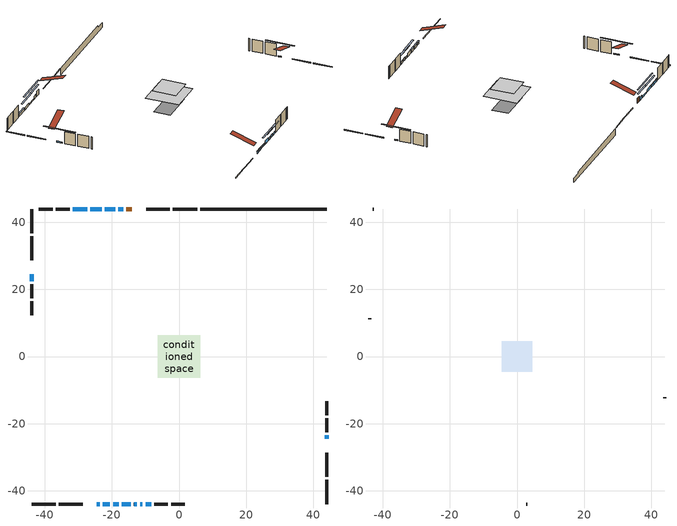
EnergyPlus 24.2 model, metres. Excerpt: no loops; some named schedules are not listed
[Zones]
conditioned space
 floor adiabatic (AdiabaticFloorConstruction): -6.35,-6.35 -6.35,6.35 6.35,6.35 6.35,-6.35 z2.9
 floor foundation (Slab1 construction): -6.27,-3.13 -6.27,3.13 6.27,3.13 6.27,-3.13 z-1.98
 wall outside (RimJoist1 construction): 5.4,43.92 -1.84,43.92 / -43.92,-43.92 -36.68,-43.92 / -43.92,43.92 -43.92,36.68 / 43.92,-43.92 43.92,-36.68 z0.46:0.76
 wall outside (RimJoist2 construction): -2.77,43.92 -9.82,43.92 / -35.75,-43.92 -28.7,-43.92 / -43.92,35.75 -43.92,28.7 / 43.92,-35.75 43.92,-28.7 z0.46:0.76
 wall outside (AdiabaticWallConstruction 1): -14.02,43.92 -15.64,43.92 z0.46:2.49
 wall outside (AdiabaticWallConstruction): -16.57,43.92 -18.04,43.92 z0.46:1.63; -24.5,-43.92 -23.64,-43.92 / -22.71,-43.92 -20.55,-43.92 / -9.97,-43.92 -8.31,-43.92 z0.46:1.32; -19.62,-43.92 -17.95,-43.92 / -13.4,-43.92 -12.53,-43.92 / -27.31,43.92 -31.63,43.92 z0.46:1.3; 43.92,-24.5 43.92,-23.46 / -18.97,43.92 -22.1,43.92 / -43.92,24.5 -43.92,22.41 z0.46:0.89; -23.03,43.92 -26.38,43.92 z0.46:1.43; -17.02,-43.92 -14.33,-43.92 z0.46:1.78; -11.61,-43.92 -10.89,-43.92 z0.46:1.53
 wall outside (Wall1 construction): -32.55,43.92 -36.63,43.92 / -7.39,-43.92 -3.31,-43.92 / -43.92,21.49 -43.92,17.41 / 43.92,-22.53 43.92,-18.45 z0.46:5.34
 wall outside (Wall2 construction): -37.56,43.92 -41.7,43.92 / -2.38,-43.92 1.76,-43.92 / -43.92,16.48 -43.92,12.34 / 43.92,-17.52 43.92,-13.39 z0.46:5.34
 wall foundation (FoundationWall1 construction): 6.33,43.92,-1.98 6.33,43.92,0.46 40.16,43.92,0.46 40.16,43.92,-0.26 43.92,43.92,-0.26 43.92,43.92,-1.98
 window (WindowConstruction): -16.57,43.92 -18.04,43.92 z0.46:1.63
 window (WindowConstruction 7): -24.5,-43.92 -23.64,-43.92 z0.46:1.32
 window (WindowConstruction 8): -22.71,-43.92 -20.55,-43.92 z0.46:1.32
 window (WindowConstruction 9): -19.62,-43.92 -17.95,-43.92 z0.46:1.3
 window (WindowConstruction 10): 43.92,-24.5 43.92,-23.46 z0.46:0.89
 window (WindowConstruction 11): -18.97,43.92 -22.1,43.92 z0.46:0.89
 window (WindowConstruction 12): -43.92,24.5 -43.92,22.42 z0.46:0.89
 window (WindowConstruction 1): -23.03,43.92 -26.38,43.92 z0.46:1.43
 window (WindowConstruction 2): -17.02,-43.92 -14.33,-43.92 z0.46:1.78
 window (WindowConstruction 3): -13.4,-43.92 -12.54,-43.92 z0.46:1.3
 window (WindowConstruction 4): -11.61,-43.92 -10.9,-43.92 z0.46:1.53
 window (WindowConstruction 5): -9.97,-43.92 -8.31,-43.92 z0.46:1.32
 window (WindowConstruction 6): -27.31,43.92 -31.63,43.92 z0.46:1.3
 door (Door): -14.02,43.92 -15.64,43.92 z0.46:2.49
 ceiling adiabatic (AdiabaticFloorConstruction): 6.35,-6.35 6.35,6.35 -6.35,6.35 -6.35,-6.35 z2.9
attic - vented
 floor to conditioned space (Floor1 construction Reversed): -4.56,-4.56 -4.56,4.56 4.56,4.56 4.56,-4.56 z5.34
 wall outside (Wall3 construction): -42.63,43.92 -42.99,43.92 / 2.69,-43.92 3.05,-43.92 / -43.92,11.41 -43.92,11.05 / 43.92,-12.46 43.92,-12.09 z0.46:5.34
 roof outside (Roof1 construction): -13.09,43.92,5.34 -13.09,35.03,8.3 -10.75,35.03,8.3 -10.75,43.92,5.34; -25.43,-43.92,5.34 -25.43,-35.03,8.3 -27.77,-35.03,8.3 -27.77,-43.92,5.34; -43.92,25.43,5.34 -35.03,25.43,8.3 -35.03,27.77,8.3 -43.92,27.77,5.34; 43.92,-25.43,5.34 35.03,-25.43,8.3 35.03,-27.77,8.3 43.92,-27.77,5.34
shading: -20.68,43.92 -13.93,43.92 -13.93,44.33 -20.68,44.33 z4.27; -23.44,-43.92 -24.7,-43.92 -24.7,-44.33 -23.44,-44.33 z1.52; -20.35,-43.92 -22.91,-43.92 -22.91,-44.33 -20.35,-44.33 z1.52; -17.75,-43.92 -19.82,-43.92 -19.82,-44.33 -17.75,-44.33 z1.5; 43.92,-18.38 43.92,-29.58 44.33,-29.58 44.33,-18.38 z5.97; -27.18,43.92 -13.89,43.92 -13.89,44.33 -27.18,44.33 z5.97; -43.92,17.33 -43.92,29.58 -44.33,29.58 -44.33,17.33 z5.97; -29.02,43.92 -20.39,43.92 -20.39,44.33 -29.02,44.33 z4.07; -11.69,-43.92 -19.66,-43.92 -19.66,-44.33 -11.69,-44.33 z4.42; -9.9,-43.92 -16.04,-43.92 -16.04,-44.33 -9.9,-44.33 z3.94; -8.26,-43.92 -14.25,-43.92 -14.25,-44.33 -8.26,-44.33 z4.17; -5.68,-43.92 -12.61,-43.92 -12.61,-44.33 -5.68,-44.33 z3.96; -31.83,43.92 -27.11,43.92 -27.11,44.33 -31.83,44.33 z1.5
[Building]
Building 1: Terrain=Suburbs
[Site:Location]
Edmonton Intl AP_AB: Latitude {deg}=53.31; Longitude {deg}=-113.58; Time Zone {hr}=-7; Elevation {m}=723; Keep Site Location Information=Yes
[Site:GroundTemperature:Shallow]
-1.56185, -3.61833, -3.78302, -2.80711, 1.11059, 5.01004, 8.39065, 10.5322, 10.7141, 8.97234, 5.67794, 1.89811
[Site:WaterMainsTemperature]
Calculation Method=Schedule; Temperature Schedule=mains temperature schedule
[Material] Roughness=Rough; Thermal Absorptance=0.9
Name | Thickness {m} | Conductivity {W/m-K} | Density {kg/m3} | Specific Heat {J/kg-K} | Solar Absorptance | Visible Absorptance
asphalt or fiberglass shingles | 0.00635 | 0.162714 | 1121.4 | 1465.45 | 0.4 | 0.4
ceiling stud and cavity | 0.1397 | 0.0759208 | 65.682 | 1177.47 | 0.7 | 0.7
concrete 4.0 in. | 0.1016 | 1.803125 | 2242.8 | 837.4 | 0.7 | 0.7
concrete 8.0 in. | 0.2032 | 1.803125 | 2242.8 | 837.4 | 0.7 | 0.7
door material | 0.04445 | 0.188738 | 512.64 | 1214.23 | 0.7 | 0.7
exterior vertical ins | 0.0460229 | 0.029427 | 32.04 | 1214.23 | 0.7 | 0.7
floor covering | 0.0127 | 0.0433444 | 54.468 | 1339.84 | 0.6 | 0.6
floor rigid ins; wall rigid ins | 0.512978 | 0.029427 | 32.04 | 1214.23 | 0.7 | 0.7
floor stud and cavity | 0.1397 | 1.75129 | 37.0049 | 1207.88 | 0.7 | 0.7
furniture material conditioned space 1 | 0.1524 | 0.115458 | 640.8 | 1214.23 | 0.6 | 0.6
gypsum board | 0.0127 | 0.160291 | 801 | 837.4 | 0.6 | 0.6
gypsum board 1 | 0.0127 | 0.160291 | 801 | 837.4 | 0.7 | 0.7
osb sheathing 0.5 in. | 0.0127 | 0.115458 | 512.64 | 1214.23 | 0.7 | 0.7
osb sheathing 0.75 in. | 0.01905 | 0.115458 | 512.64 | 1214.23 | 0.7 | 0.7
osb sheathing 2.0 in. | 0.0508 | 0.115458 | 512.64 | 1214.23 | 0.7 | 0.7
rim joist stud and cavity | 0.0508 | 0.0296634 | 125.044 | 1163.47 | 0.6 | 0.6
rim joist stud and cavity 1 | 0.0508 | 0.0314757 | 125.044 | 1163.47 | 0.6 | 0.6
wall stud and cavity | 0.1397 | 0.100429 | 139.0536 | 1170.24 | 0.7 | 0.7
wall stud and cavity 1 | 0.1397 | 0.0938917 | 139.0536 | 1170.24 | 0.7 | 0.7
wall stud and cavity 2 | 0.0889 | 6.1454 | 50.32683 | 1063.81 | 0.6 | 0.6
wall stud and cavity 3 | 0.0889 | 0.380278 | 52.3479 | 1209.89 | 0.7 | 0.7
wall stud and cavity 4 | 0.0889 | 0.391764 | 83.0341 | 1211.67 | 0.7 | 0.7
wood siding | 0.0254 | 0.102417 | 544.68 | 1172.36 | 0.4 | 0.4
wood siding 1 | 0.00254 | 0.102417 | 544.68 | 1172.36 | 0.4 | 0.4
wood siding 2; wood siding 3; wood siding 4 | 0.0254 | 0.102417 | 544.68 | 1172.36 | 0.7 | 0.7
[WindowMaterial:SimpleGlazingSystem]
Name | U-Factor {W/m2-K} | Solar Heat Gain Coefficient
WindowMaterial | 3.30005 | 0.67
WindowMaterial 1 | 4.06658 | 0.55
WindowMaterial 10 | 5.43157 | 0.48
WindowMaterial 2 | 3.29721 | 0.69
WindowMaterial 3 | 4.43849 | 0.53
WindowMaterial 4 | 4.31017 | 0.53
WindowMaterial 5 | 4.196042 | 0.54
WindowMaterial 6 | 4.17844 | 0.55
WindowMaterial 7 | 4.40726 | 0.53
WindowMaterial 8 | 4.1404 | 0.55
WindowMaterial 9 | 4.22841 | 0.54
[Construction]
AdiabaticFloorConstruction: floor stud and cavity, floor rigid ins, osb sheathing 0.75 in., floor covering
AdiabaticWallConstruction: wood siding 3, wall rigid ins, wall stud and cavity 3, gypsum board
AdiabaticWallConstruction 1: wood siding 4, wall rigid ins, wall stud and cavity 3, gypsum board
Door: door material
Floor1 construction Reversed: gypsum board, ceiling stud and cavity
FoundationWall1 construction: concrete 8.0 in., gypsum board 1
furniture construction conditioned space 1: furniture material conditioned space 1
PartitionWallConstruction: gypsum board, wall stud and cavity 4, gypsum board
RimJoist1 construction: wood siding 2, osb sheathing 2.0 in., rim joist stud and cavity
RimJoist2 construction: wood siding 2, osb sheathing 2.0 in., rim joist stud and cavity 1
Roof1 construction: asphalt or fiberglass shingles
Slab1 construction: concrete 4.0 in.
Wall1 construction: wood siding, osb sheathing 0.5 in., wall stud and cavity, gypsum board
Wall2 construction: wood siding, osb sheathing 0.5 in., wall stud and cavity 1, gypsum board
Wall3 construction: wood siding 1, wall stud and cavity 2
WindowConstruction: WindowMaterial
WindowConstruction 1: WindowMaterial 1
WindowConstruction 10; WindowConstruction 11; WindowConstruction 12: WindowMaterial 10
WindowConstruction 2: WindowMaterial 2
WindowConstruction 3: WindowMaterial 3
WindowConstruction 4: WindowMaterial 4
WindowConstruction 5: WindowMaterial 5
WindowConstruction 6: WindowMaterial 6
WindowConstruction 7: WindowMaterial 7
WindowConstruction 8: WindowMaterial 8
WindowConstruction 9: WindowMaterial 9
[Zone] Multiplier=1; Part of Total Floor Area=Yes
Name | Volume {m3}
attic - vented | 40.0769
conditioned space | 622.1
[Space]
Name | Zone | Volume {m3}
attic - vented 1 | attic - vented | 40.0769
conditioned space 1 | conditioned space | 622.1
[ZoneInfiltration:EffectiveLeakageArea]
infil attic - vented 1: Zone or Space=attic - vented 1; Schedule=Always On Discrete; Effective Air Leakage Area {cm2}=2897.74; Stack Coefficient=0.000545192; Wind Coefficient=1.57759e-05
[ZoneMixing]
whole house fan mix: Zone or Space=attic - vented; Schedule=Always On Continuous; Design Flow Rate Calculation Method=Flow/Zone; Design Flow Rate {m3/s}=0; Source Zone or Space=conditioned space
[SurfaceProperty:ExposedFoundationPerimeter]
Slab1: Exposed Perimeter Calculation Method=TotalExposedPerimeter; Total Exposed Perimeter {m}=37.593
[InternalMass] Zone or ZoneList=conditioned space; Space or SpaceList=conditioned space 1
Name | Construction | Surface Area {m2}
furniture mass conditioned space 1 | furniture construction conditioned space 1 | 95.9603
partition wall mass | PartitionWallConstruction | 239.901
[Lights]
interior lighting: Zone or ZoneList or Space or SpaceList=conditioned space 1; Schedule=interior lighting schedule; Design Level Calculation Method=LightingLevel; Lighting Level {W}=343.2; Return Air Fraction=0; Fraction Radiant=0.6; Fraction Visible=0.2; Fraction Replaceable=1
[People]
occupants: Zone or ZoneList or Space or SpaceList=conditioned space 1; Number of People Schedule=occupants schedule; Number of People Calculation Method=People; Number of People=3; Fraction Radiant=0.314171; Sensible Heat Fraction=0.56303; Activity Level Schedule=occupants activity schedule; Carbon Dioxide Generation Rate {m3/s-W}=0; Enable ASHRAE 55 Comfort Warnings=No; Mean Radiant Temperature Calculation Type=EnclosureAveraged
[ElectricEquipment] Zone or ZoneList or Space or SpaceList=conditioned space 1; Design Level Calculation Method=EquipmentLevel
Name | Schedule | Design Level {W} | Fraction Latent | Fraction Radiant | Fraction Lost
clothes dryer | clothes dryer schedule | 140.772 | 0.015 | 0.081 | 0.85
clothes washer | clothes washer schedule | 32.1985 | 0.03 | 0.162 | 0.7
cooking range | cooking range schedule | 215.147 | 0.08 | 0.432 | 0.2
dishwasher | dishwasher schedule | 66.8632 | 0.3 | 0.18 | 0.4
fridge | fridge schedule | 72.9452 | 0 | 0.6 | 0
mech vent bath fan 0 | mech vent bath fan 0 schedule | 50.2 | 0 | 0 | 1
mech vent bath fan 1 | mech vent bath fan 1 schedule | 50.2 | 0 | 0 | 1
mech vent house fan | mech vent house fan schedule | 0 | 0 | 0 | 1
mech vent house fan cfis | mech vent house fan cfis schedule | 0 | 0 | 0 | 0
mech vent range fan 0 | mech vent range fan 0 schedule | 57 | 0 | 0 | 1
misc plug loads | misc plug loads schedule | 494.7 | 0.045 | 0.513 | 0.1
whole house fan | Always On Discrete | 0 | 0 | 0 | 1
[OtherEquipment] Zone or ZoneList or Space or SpaceList=conditioned space 1; Design Level Calculation Method=EquipmentLevel
Name | Fuel Type | Schedule | Design Level {W} | Fraction Latent | Fraction Radiant | Fraction Lost
clothes dryer 1 | Electricity | clothes dryer schedule | 0 | 0.015 | 0.081 | 0.85
cooking range 1 | Electricity | cooking range schedule | 0 | 0.08 | 0.432 | 0.2
general water use latent | None | general water use schedule | 62.594 | 1 | 0 | 0
general water use sensible | None | general water use schedule | -61.6891 | 0 | 0.6 | 0
mech vent house fan latent load | None | Always On Discrete | 0 | 1 | 0 | 0
mech vent house fan sensible load | None | Always On Discrete | 0 | 0 | 0 | 0
water heater energy adjustment1 | NaturalGas | Always On Discrete | 0.01 | 0 | 0 | 1
[ZoneInfiltration:DesignFlowRate] Zone or ZoneList or Space or SpaceList=conditioned space 1; Schedule=Always On Discrete; Design Flow Rate Calculation Method=Flow/Zone; Design Flow Rate {m3/s}=0
infil flow; natural vent flow; whole house fan flow
[AvailabilityManager:Scheduled]
furnace airloop Availability Manager: Schedule=Always On Discrete
[Foundation:Kiva]
Foundation Kiva 1: Initial Indoor Air Temperature {C}=18; Wall Height Above Grade {m}=0.459974; Wall Depth Below Slab {m}=0.2032; Custom Block Material Name 1=exterior vertical ins; Custom Block Depth 1 {m}=2.43998; Custom Block X Position 1 {m}=0.2159; Custom Block Z Position 1 {m}=0
[Foundation:Kiva:Settings]
Soil Conductivity {W/m-K}=0.849921; Soil Density {kg/m3}=1842.3; Soil Specific Heat {J/kg-K}=418.7; Ground Solar Absorptivity=0.9; Ground Thermal Absorptivity=0.9; Ground Surface Roughness {m}=0.03; Far-Field Width {m}=40; Deep-Ground Boundary Condition=ZeroFlux; Deep-Ground Depth {m}=40; Minimum Cell Dimension {m}=0.2; Maximum Cell Growth Coefficient=3; Simulation Timestep=Timestep
[Exterior:Lights]
exterior lighting: Schedule=exterior lighting schedule; Design Level {W}=75.6
[EnergyManagementSystem:GlobalVariable]
furnace_airloop_Fan_RTF
infil_program_Qfan
infil_program_Qinf
natural_vent_program_Qnv
natural_vent_program_Qwhf
[EnergyManagementSystem:Sensor]
Name | Output:Variable or Output:Meter Index Key | Output:Variable or Output:Meter
airflow_gain | infil flow | Infiltration Sensible Heat Gain Energy
airflow_gain_1 | natural vent flow | Infiltration Sensible Heat Gain Energy
airflow_gain_2 | whole house fan flow | Infiltration Sensible Heat Gain Energy
airflow_loss | infil flow | Infiltration Sensible Heat Loss Energy
airflow_loss_1 | natural vent flow | Infiltration Sensible Heat Loss Energy
airflow_loss_2 | whole house fan flow | Infiltration Sensible Heat Loss Energy
clg_load_cond |  | Cooling:EnergyTransfer:Zone:CONDITIONED SPACE
clg_sp_s; clg_sp_s_1 | cooling setpoint | Schedule Value
clothes_dryer_exhaust_0_sch_s | clothes dryer exhaust 0 schedule | Schedule Value
cool_season | cooling season schedule | Schedule Value
htg_load_cond |  | Heating:EnergyTransfer:Zone:CONDITIONED SPACE
htg_sp_s; htg_sp_s_1 | heating setpoint | Schedule Value
ig_ee_conv | clothes dryer | Electric Equipment Convective Heating Energy
ig_ee_conv_2 | cooking range | Electric Equipment Convective Heating Energy
ig_ee_conv_4 | fridge | Electric Equipment Convective Heating Energy
ig_ee_conv_5 | misc plug loads | Electric Equipment Convective Heating Energy
ig_ee_conv_6 | whole house fan | Electric Equipment Convective Heating Energy
ig_ee_rad | clothes dryer | Electric Equipment Radiant Heating Energy
ig_ee_rad_2 | cooking range | Electric Equipment Radiant Heating Energy
ig_ee_rad_4 | fridge | Electric Equipment Radiant Heating Energy
ig_ee_rad_5 | misc plug loads | Electric Equipment Radiant Heating Energy
ig_ee_rad_6 | whole house fan | Electric Equipment Radiant Heating Energy
ig_lgt_conv | interior lighting | Lights Convective Heating Energy
ig_lgt_rad | interior lighting | Lights Radiant Heating Energy
ig_lgt_vis | interior lighting | Lights Visible Radiation Heating Energy
ig_oe_conv | clothes dryer 1 | Other Equipment Convective Heating Energy
ig_oe_conv_1 | cooking range 1 | Other Equipment Convective Heating Energy
ig_oe_conv_2 | general water use latent | Other Equipment Convective Heating Energy
ig_oe_conv_3 | general water use sensible | Other Equipment Convective Heating Energy
ig_oe_conv_4 | water heater energy adjustment1 | Other Equipment Convective Heating Energy
ig_oe_rad | clothes dryer 1 | Other Equipment Radiant Heating Energy
ig_oe_rad_1 | cooking range 1 | Other Equipment Radiant Heating Energy
ig_oe_rad_2 | general water use latent | Other Equipment Radiant Heating Energy
ig_oe_rad_3 | general water use sensible | Other Equipment Radiant Heating Energy
ig_oe_rad_4 | water heater energy adjustment1 | Other Equipment Radiant Heating Energy
ig_ppl_conv | occupants | People Convective Heating Energy
ig_ppl_rad | occupants | People Radiant Heating Energy
im_conv | furniture mass conditioned space 1 | Surface Inside Face Convection Heat Gain Energy
im_conv_1 | partition wall mass | Surface Inside Face Convection Heat Gain Energy
im_ig | furniture mass conditioned space 1 | Surface Inside Face Internal Gains Radiation Heat Gain Energy
im_ig_1 | partition wall mass | Surface Inside Face Internal Gains Radiation Heat Gain Energy
im_lgt | furniture mass conditioned space 1 | Surface Inside Face Lights Radiation Heat Gain Energy
im_lgt_1 | partition wall mass | Surface Inside Face Lights Radiation Heat Gain Energy
im_sol | furniture mass conditioned space 1 | Surface Inside Face Solar Radiation Heat Gain Energy
im_sol_1 | partition wall mass | Surface Inside Face Solar Radiation Heat Gain Energy
im_surf | furniture mass conditioned space 1 | Surface Inside Face Net Surface Thermal Radiation Heat Gain Energy
im_surf_1 | partition wall mass | Surface Inside Face Net Surface Thermal Radiation Heat Gain Energy
mech_vent_bath_fan_0_sch_s | mech vent bath fan 0 schedule | Schedule Value
mech_vent_bath_fan_1_sch_s | mech vent bath fan 1 schedule | Schedule Value
mech_vent_range_fan_0_sch_s | mech vent range fan 0 schedule | Schedule Value
mv_conv | mech vent bath fan 0 | Electric Equipment Convective Heating Energy
mv_conv_1 | mech vent bath fan 1 | Electric Equipment Convective Heating Energy
mv_conv_2 | mech vent house fan | Electric Equipment Convective Heating Energy
mv_conv_3 | mech vent house fan cfis | Electric Equipment Convective Heating Energy
mv_conv_4 | mech vent range fan 0 | Electric Equipment Convective Heating Energy
mv_conv_5 | mech vent house fan latent load | Other Equipment Convective Heating Energy
mv_conv_6 | mech vent house fan sensible load | Other Equipment Convective Heating Energy
mv_rad | mech vent bath fan 0 | Electric Equipment Radiant Heating Energy
mv_rad_1 | mech vent bath fan 1 | Electric Equipment Radiant Heating Energy
mv_rad_2 | mech vent house fan | Electric Equipment Radiant Heating Energy
mv_rad_3 | mech vent house fan cfis | Electric Equipment Radiant Heating Energy
mv_rad_4 | mech vent range fan 0 | Electric Equipment Radiant Heating Energy
mv_rad_5 | mech vent house fan latent load | Other Equipment Radiant Heating Energy
mv_rad_6 | mech vent house fan sensible load | Other Equipment Radiant Heating Energy
natural_vent_s | natural vent schedule | Schedule Value
out_pb_s |  | Site Outdoor Air Barometric Pressure
out_wt_s |  | Site Outdoor Air Humidity Ratio
site_vw_s |  | Site Wind Speed
ss_back_out | Window1 | Surface Window Shortwave from Zone Back Out Window Heat Transfer Rate
ss_back_out_1 | Window10 | Surface Window Shortwave from Zone Back Out Window Heat Transfer Rate
ss_back_out_10 | Window6 | Surface Window Shortwave from Zone Back Out Window Heat Transfer Rate
ss_back_out_11 | Window7 | Surface Window Shortwave from Zone Back Out Window Heat Transfer Rate
ss_back_out_12 | Window8 | Surface Window Shortwave from Zone Back Out Window Heat Transfer Rate
ss_back_out_2 | Window11 | Surface Window Shortwave from Zone Back Out Window Heat Transfer Rate
ss_back_out_3 | Window12 | Surface Window Shortwave from Zone Back Out Window Heat Transfer Rate
ss_back_out_4 | Window13 | Surface Window Shortwave from Zone Back Out Window Heat Transfer Rate
ss_back_out_5 | Window14 | Surface Window Shortwave from Zone Back Out Window Heat Transfer Rate
ss_back_out_6 | Window17 | Surface Window Shortwave from Zone Back Out Window Heat Transfer Rate
ss_back_out_7 | Window2 | Surface Window Shortwave from Zone Back Out Window Heat Transfer Rate
ss_back_out_8 | Window4 | Surface Window Shortwave from Zone Back Out Window Heat Transfer Rate
ss_back_out_9 | Window5 | Surface Window Shortwave from Zone Back Out Window Heat Transfer Rate
ss_conv | Door1 | Surface Inside Face Convection Heat Gain Energy
ss_conv_1 | Window1 | Surface Inside Face Convection Heat Gain Energy
ss_conv_10 | Window5 | Surface Inside Face Convection Heat Gain Energy
ss_conv_11 | Window6 | Surface Inside Face Convection Heat Gain Energy
ss_conv_12 | Window7 | Surface Inside Face Convection Heat Gain Energy
ss_conv_13 | Window8 | Surface Inside Face Convection Heat Gain Energy
ss_conv_2 | Window10 | Surface Inside Face Convection Heat Gain Energy
ss_conv_3 | Window11 | Surface Inside Face Convection Heat Gain Energy
ss_conv_4 | Window12 | Surface Inside Face Convection Heat Gain Energy
ss_conv_5 | Window13 | Surface Inside Face Convection Heat Gain Energy
ss_conv_6 | Window14 | Surface Inside Face Convection Heat Gain Energy
ss_conv_7 | Window17 | Surface Inside Face Convection Heat Gain Energy
ss_conv_8 | Window2 | Surface Inside Face Convection Heat Gain Energy
ss_conv_9 | Window4 | Surface Inside Face Convection Heat Gain Energy
ss_ig | Door1 | Surface Inside Face Internal Gains Radiation Heat Gain Energy
ss_ig_1 | Window1 | Surface Inside Face Internal Gains Radiation Heat Gain Energy
ss_ig_10 | Window5 | Surface Inside Face Internal Gains Radiation Heat Gain Energy
ss_ig_11 | Window6 | Surface Inside Face Internal Gains Radiation Heat Gain Energy
ss_ig_12 | Window7 | Surface Inside Face Internal Gains Radiation Heat Gain Energy
ss_ig_13 | Window8 | Surface Inside Face Internal Gains Radiation Heat Gain Energy
ss_ig_2 | Window10 | Surface Inside Face Internal Gains Radiation Heat Gain Energy
ss_ig_3 | Window11 | Surface Inside Face Internal Gains Radiation Heat Gain Energy
ss_ig_4 | Window12 | Surface Inside Face Internal Gains Radiation Heat Gain Energy
ss_ig_5 | Window13 | Surface Inside Face Internal Gains Radiation Heat Gain Energy
ss_ig_6 | Window14 | Surface Inside Face Internal Gains Radiation Heat Gain Energy
ss_ig_7 | Window17 | Surface Inside Face Internal Gains Radiation Heat Gain Energy
ss_ig_8 | Window2 | Surface Inside Face Internal Gains Radiation Heat Gain Energy
ss_ig_9 | Window4 | Surface Inside Face Internal Gains Radiation Heat Gain Energy
ss_lgt | Door1 | Surface Inside Face Lights Radiation Heat Gain Energy
ss_sol | Door1 | Surface Inside Face Solar Radiation Heat Gain Energy
ss_surf | Door1 | Surface Inside Face Net Surface Thermal Radiation Heat Gain Energy
ss_surf_1 | Window1 | Surface Inside Face Net Surface Thermal Radiation Heat Gain Energy
ss_surf_10 | Window5 | Surface Inside Face Net Surface Thermal Radiation Heat Gain Energy
ss_surf_11 | Window6 | Surface Inside Face Net Surface Thermal Radiation Heat Gain Energy
ss_surf_12 | Window7 | Surface Inside Face Net Surface Thermal Radiation Heat Gain Energy
ss_surf_13 | Window8 | Surface Inside Face Net Surface Thermal Radiation Heat Gain Energy
ss_surf_2 | Window10 | Surface Inside Face Net Surface Thermal Radiation Heat Gain Energy
ss_surf_3 | Window11 | Surface Inside Face Net Surface Thermal Radiation Heat Gain Energy
ss_surf_4 | Window12 | Surface Inside Face Net Surface Thermal Radiation Heat Gain Energy
ss_surf_5 | Window13 | Surface Inside Face Net Surface Thermal Radiation Heat Gain Energy
ss_surf_6 | Window14 | Surface Inside Face Net Surface Thermal Radiation Heat Gain Energy
ss_surf_7 | Window17 | Surface Inside Face Net Surface Thermal Radiation Heat Gain Energy
ss_surf_8 | Window2 | Surface Inside Face Net Surface Thermal Radiation Heat Gain Energy
ss_surf_9 | Window4 | Surface Inside Face Net Surface Thermal Radiation Heat Gain Energy
ss_trans_in | Window1 | Surface Window Transmitted Solar Radiation Rate
ss_trans_in_1 | Window10 | Surface Window Transmitted Solar Radiation Rate
ss_trans_in_10 | Window6 | Surface Window Transmitted Solar Radiation Rate
ss_trans_in_11 | Window7 | Surface Window Transmitted Solar Radiation Rate
ss_trans_in_12 | Window8 | Surface Window Transmitted Solar Radiation Rate
ss_trans_in_2 | Window11 | Surface Window Transmitted Solar Radiation Rate
ss_trans_in_3 | Window12 | Surface Window Transmitted Solar Radiation Rate
ss_trans_in_4 | Window13 | Surface Window Transmitted Solar Radiation Rate
ss_trans_in_5 | Window14 | Surface Window Transmitted Solar Radiation Rate
ss_trans_in_6 | Window17 | Surface Window Transmitted Solar Radiation Rate
ss_trans_in_7 | Window2 | Surface Window Transmitted Solar Radiation Rate
ss_trans_in_8 | Window4 | Surface Window Transmitted Solar Radiation Rate
ss_trans_in_9 | Window5 | Surface Window Transmitted Solar Radiation Rate
ss_trans_out | Window1 | Surface Inside Face Initial Transmitted Diffuse Transmitted Out Window Solar Radiation Rate
ss_trans_out_1 | Window10 | Surface Inside Face Initial Transmitted Diffuse Transmitted Out Window Solar Radiation Rate
ss_trans_out_10 | Window6 | Surface Inside Face Initial Transmitted Diffuse Transmitted Out Window Solar Radiation Rate
ss_trans_out_11 | Window7 | Surface Inside Face Initial Transmitted Diffuse Transmitted Out Window Solar Radiation Rate
ss_trans_out_12 | Window8 | Surface Inside Face Initial Transmitted Diffuse Transmitted Out Window Solar Radiation Rate
ss_trans_out_2 | Window11 | Surface Inside Face Initial Transmitted Diffuse Transmitted Out Window Solar Radiation Rate
ss_trans_out_3 | Window12 | Surface Inside Face Initial Transmitted Diffuse Transmitted Out Window Solar Radiation Rate
